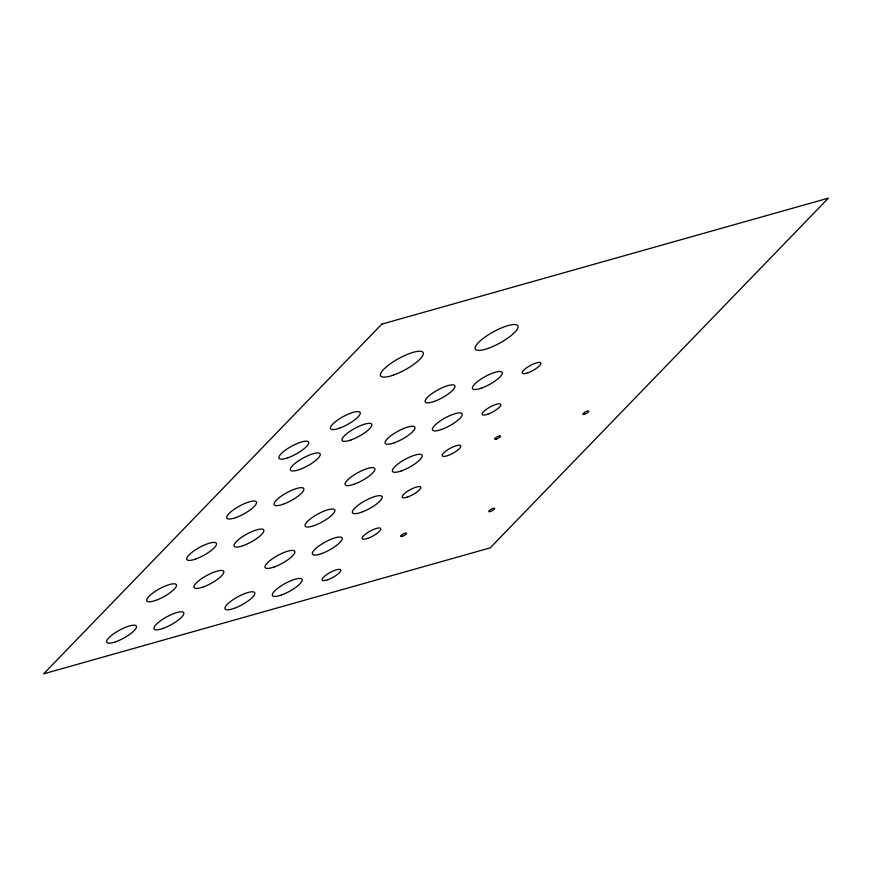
<?xml version="1.0" encoding="UTF-8"?>
<svg xmlns="http://www.w3.org/2000/svg" width="872" height="872" viewBox="0 0 872 872"><rect width="100%" height="100%" fill="white"/><g stroke="black" fill="none" stroke-linecap="round" stroke-linejoin="round"><path stroke-width="1.31" d="M381.794 324.133L43.6 673.86L490.206 547.867L828.4 198.14L381.794 324.133M527.865 372.791A10.54 2.812 -28.7 0 0 540.836 363.046A10.54 2.812 -28.7 0 0 525.98 368.267A10.54 2.812 -28.7 0 0 527.865 372.791M487.84 414.178A10.54 2.812 -28.7 0 0 500.822 404.434A10.54 2.812 -28.7 0 0 485.955 409.655A10.54 2.812 -28.7 0 0 487.84 414.178M447.816 455.566A10.54 2.812 -28.7 0 0 460.798 445.821A10.54 2.812 -28.7 0 0 445.93 451.042A10.54 2.812 -28.7 0 0 447.816 455.566M407.802 496.953A10.54 2.812 -28.7 0 0 420.773 487.208A10.54 2.812 -28.7 0 0 405.905 492.429A10.54 2.812 -28.7 0 0 407.802 496.953M367.777 538.34A10.54 2.812 -28.7 0 0 380.748 528.596A10.54 2.812 -28.7 0 0 365.891 533.817A10.54 2.812 -28.7 0 0 367.777 538.34M327.752 579.727A10.54 2.812 -28.7 0 0 340.723 569.983A10.54 2.812 -28.7 0 0 325.866 575.204A10.54 2.812 -28.7 0 0 327.752 579.727M488.069 348.408A24.242 6.475 -28.7 0 0 517.913 325.986A24.242 6.475 -28.7 0 0 483.731 337.998A24.242 6.475 -28.7 0 0 488.069 348.408M393.392 375.123A24.242 6.475 -28.7 0 0 423.225 352.702A24.242 6.475 -28.7 0 0 389.043 364.714A24.242 6.475 -28.7 0 0 393.392 375.123M287.858 457.778A16.862 4.502 -28.7 0 0 308.623 442.18A16.862 4.502 -28.7 0 0 284.839 450.541A16.862 4.502 -28.7 0 0 287.858 457.778M339.437 428.185A16.862 4.502 -28.7 0 0 360.19 412.587A16.862 4.502 -28.7 0 0 336.418 420.936A16.862 4.502 -28.7 0 0 339.437 428.185M350.98 439.968A16.862 4.502 -28.7 0 0 371.745 424.381A16.862 4.502 -28.7 0 0 347.961 432.73A16.862 4.502 -28.7 0 0 350.98 439.968M299.412 469.572A16.862 4.502 -28.7 0 0 320.166 453.974A16.862 4.502 -28.7 0 0 296.393 462.324A16.862 4.502 -28.7 0 0 299.412 469.572M235.713 517.63A16.862 4.502 -28.7 0 0 256.477 502.043A16.862 4.502 -28.7 0 0 232.693 510.393A16.862 4.502 -28.7 0 0 235.713 517.63M195.688 559.017A16.862 4.502 -28.7 0 0 216.452 543.43A16.862 4.502 -28.7 0 0 192.668 551.78A16.862 4.502 -28.7 0 0 195.688 559.017M155.663 600.405A16.862 4.502 -28.7 0 0 176.427 584.818A16.862 4.502 -28.7 0 0 152.644 593.167A16.862 4.502 -28.7 0 0 155.663 600.405M115.649 641.792A16.862 4.502 -28.7 0 0 136.403 626.205A16.862 4.502 -28.7 0 0 112.63 634.554A16.862 4.502 -28.7 0 0 115.649 641.792M162.988 628.439A16.862 4.502 -28.7 0 0 183.752 612.842A16.862 4.502 -28.7 0 0 159.968 621.191A16.862 4.502 -28.7 0 0 162.988 628.439M203.013 587.052A16.862 4.502 -28.7 0 0 223.766 571.454A16.862 4.502 -28.7 0 0 199.993 579.815A16.862 4.502 -28.7 0 0 203.013 587.052M243.037 545.665A16.862 4.502 -28.7 0 0 263.791 530.067A16.862 4.502 -28.7 0 0 240.018 538.427A16.862 4.502 -28.7 0 0 243.037 545.665M283.062 504.278A16.862 4.502 -28.7 0 0 303.816 488.68A16.862 4.502 -28.7 0 0 280.043 497.04A16.862 4.502 -28.7 0 0 283.062 504.278M434.114 401.469A16.862 4.502 -28.7 0 0 454.879 385.871A16.862 4.502 -28.7 0 0 431.095 394.231A16.862 4.502 -28.7 0 0 434.114 401.469M394.1 442.856A16.862 4.502 -28.7 0 0 414.854 427.258A16.862 4.502 -28.7 0 0 391.081 435.618A16.862 4.502 -28.7 0 0 394.1 442.856M354.076 484.243A16.862 4.502 -28.7 0 0 374.829 468.646A16.862 4.502 -28.7 0 0 351.056 477.006A16.862 4.502 -28.7 0 0 354.076 484.243M314.051 525.631A16.862 4.502 -28.7 0 0 334.804 510.033A16.862 4.502 -28.7 0 0 311.032 518.393A16.862 4.502 -28.7 0 0 314.051 525.631M274.026 567.018A16.862 4.502 -28.7 0 0 294.791 551.42A16.862 4.502 -28.7 0 0 271.007 559.769A16.862 4.502 -28.7 0 0 274.026 567.018M234.001 608.405A16.862 4.502 -28.7 0 0 254.766 592.807A16.862 4.502 -28.7 0 0 230.982 601.157A16.862 4.502 -28.7 0 0 234.001 608.405M281.351 595.042A16.862 4.502 -28.7 0 0 302.104 579.455A16.862 4.502 -28.7 0 0 278.332 587.804A16.862 4.502 -28.7 0 0 281.351 595.042M321.365 553.666A16.862 4.502 -28.7 0 0 342.129 538.068A16.862 4.502 -28.7 0 0 318.345 546.417A16.862 4.502 -28.7 0 0 321.365 553.666M361.39 512.278A16.862 4.502 -28.7 0 0 382.154 496.68A16.862 4.502 -28.7 0 0 358.37 505.03A16.862 4.502 -28.7 0 0 361.39 512.278M401.414 470.891A16.862 4.502 -28.7 0 0 422.179 455.293A16.862 4.502 -28.7 0 0 398.395 463.642A16.862 4.502 -28.7 0 0 401.414 470.891M441.439 429.504A16.862 4.502 -28.7 0 0 462.204 413.906A16.862 4.502 -28.7 0 0 438.42 422.255A16.862 4.502 -28.7 0 0 441.439 429.504M481.464 388.116A16.862 4.502 -28.7 0 0 502.218 372.518A16.862 4.502 -28.7 0 0 478.445 380.868A16.862 4.502 -28.7 0 0 481.464 388.116M490.522 511.483A3.368 0.905 -28.7 0 0 494.675 508.365A3.368 0.905 -28.7 0 0 489.922 510.033A3.368 0.905 -28.7 0 0 490.522 511.483M402.341 536.356A3.368 0.905 -28.7 0 0 406.494 533.239A3.368 0.905 -28.7 0 0 401.741 534.918A3.368 0.905 -28.7 0 0 402.341 536.356M496.375 439.128A3.368 0.905 -28.7 0 0 500.528 436A3.368 0.905 -28.7 0 0 495.776 437.679A3.368 0.905 -28.7 0 0 496.375 439.128M584.556 414.244A3.368 0.905 -28.7 0 0 588.709 411.126A3.368 0.905 -28.7 0 0 583.957 412.794A3.368 0.905 -28.7 0 0 584.556 414.244"/></g></svg>
